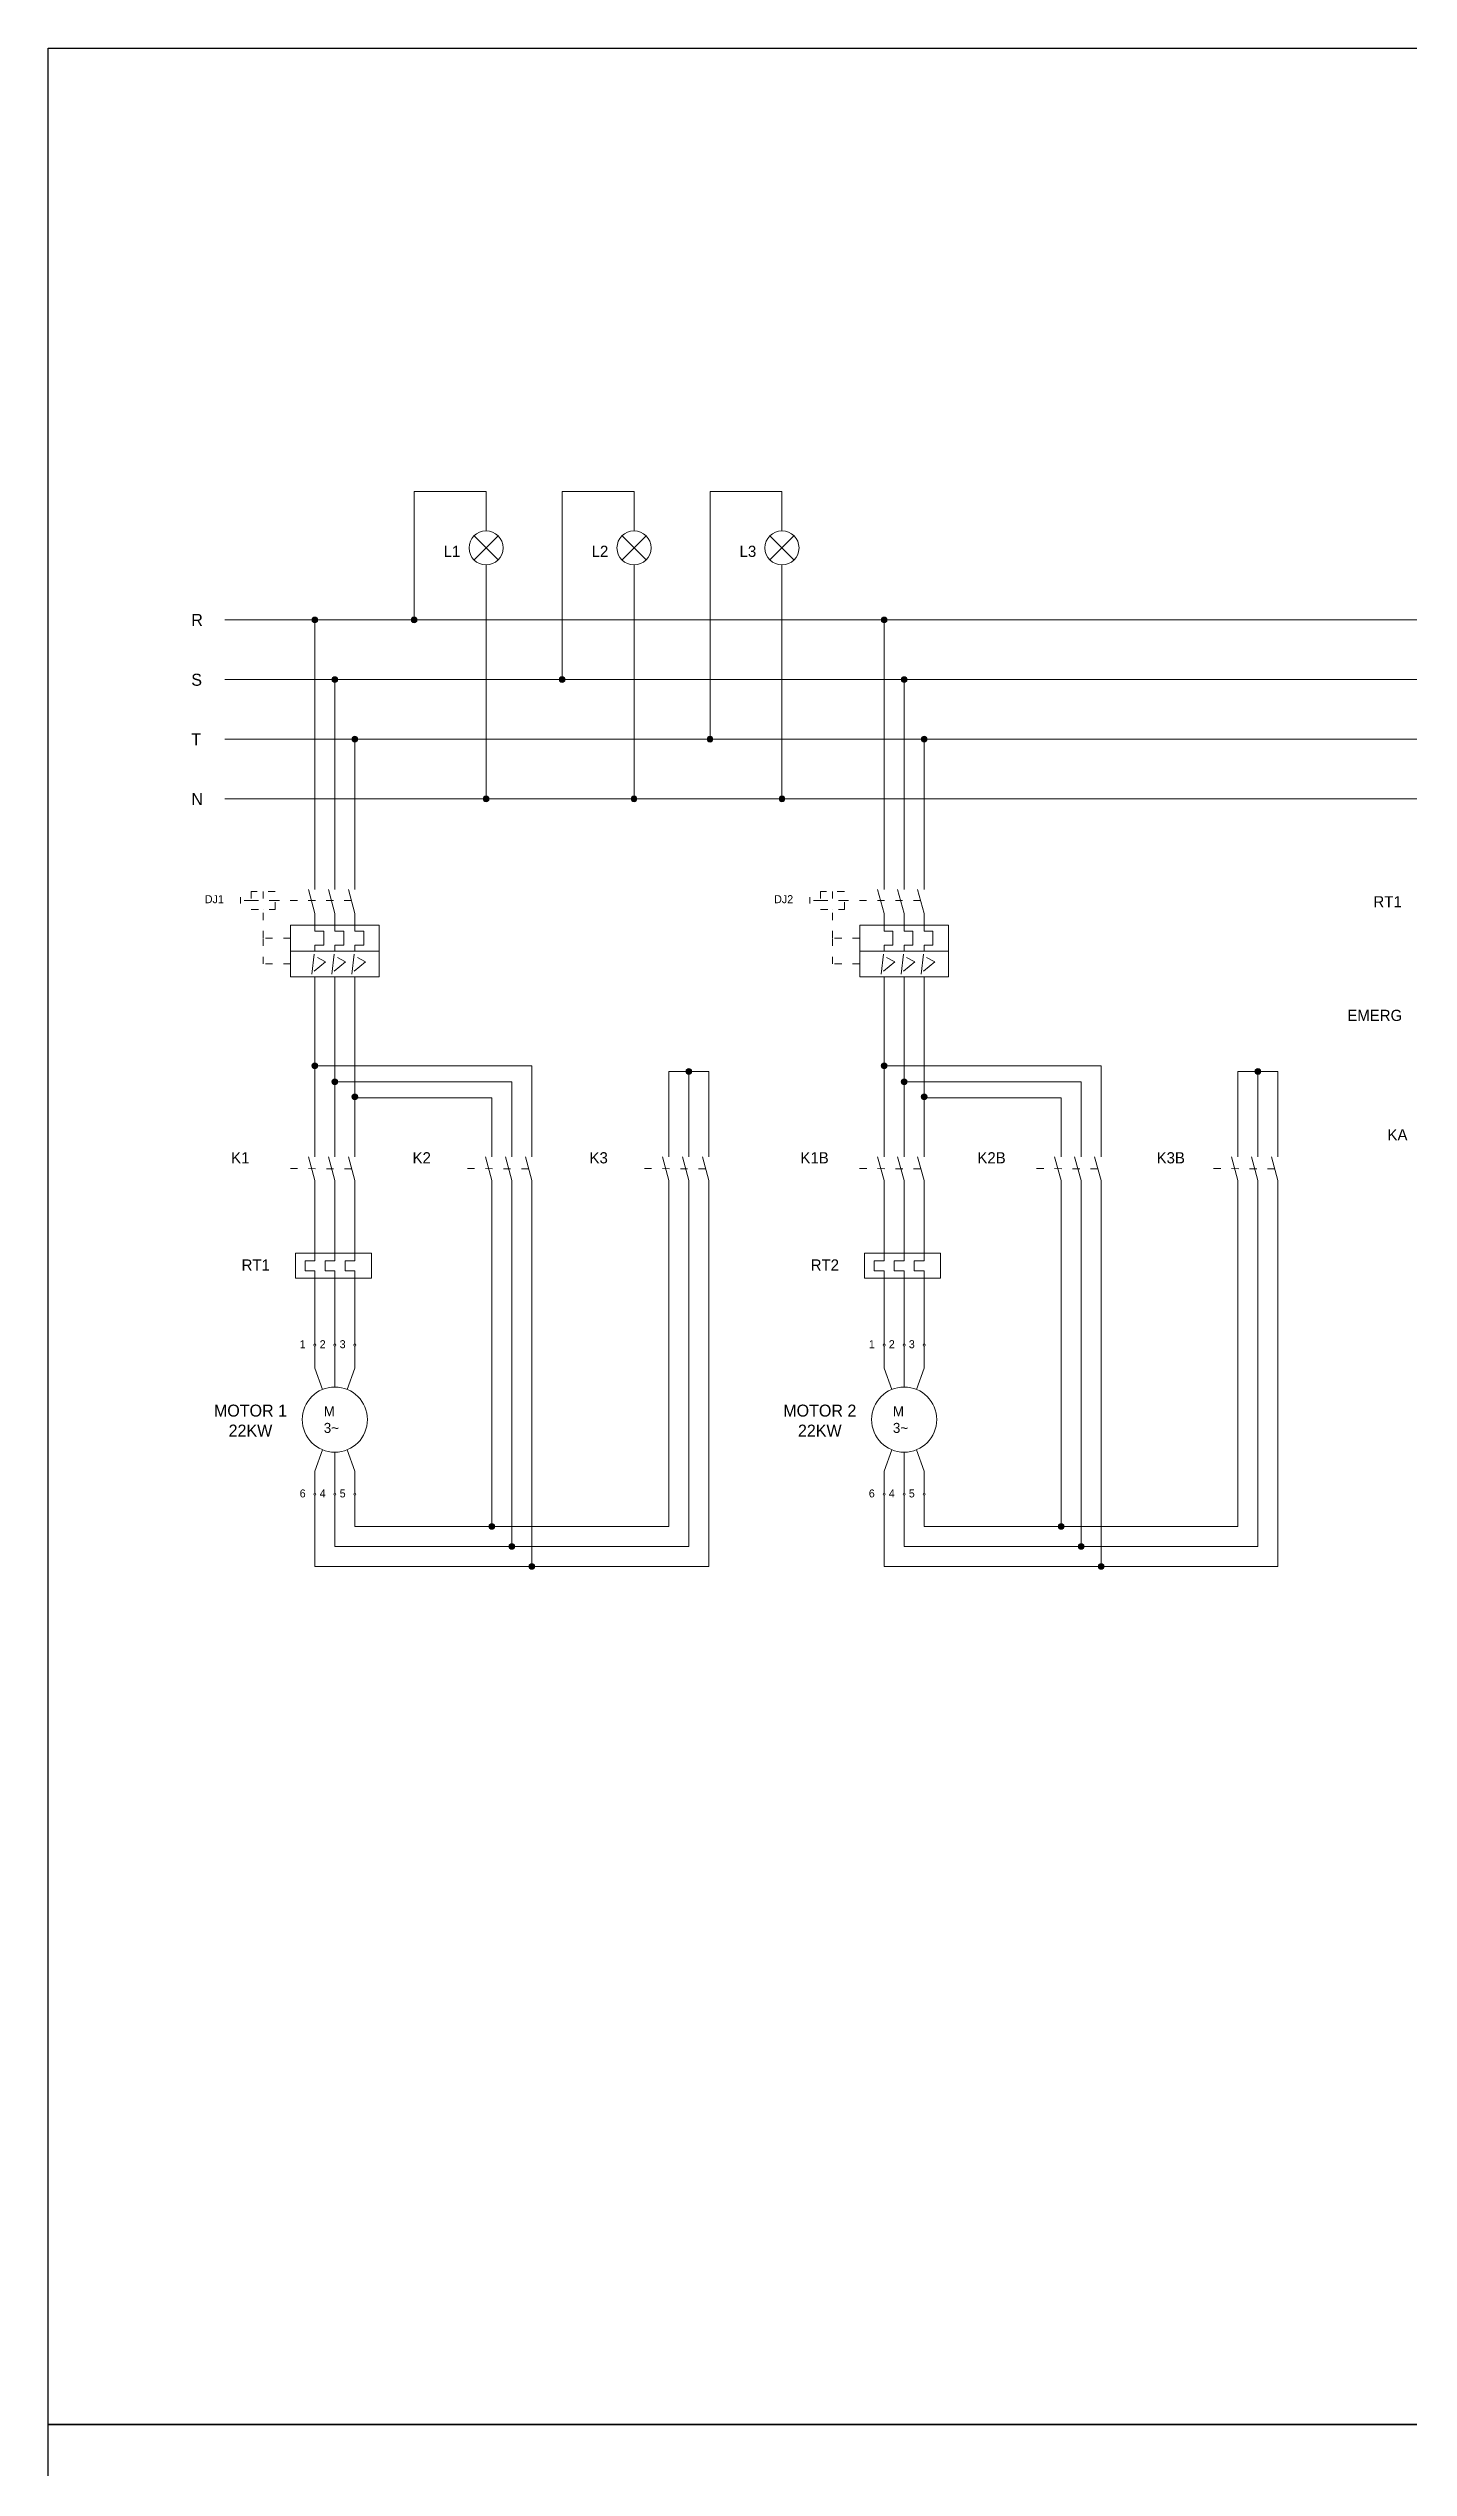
# Model space of a CAD drawing. Header units: millimetres. Extents: x -1551 to 160, y -4332 to 420.
# Drawn here: x -1551 to -871, y -790 to 420 of the extents above; entities that cross this region are included whole.
import ezdxf

# ---------------------------------------------------------------- set-up
doc = ezdxf.new("R2010")
doc.units = ezdxf.units.MM
doc.header["$LTSCALE"] = 0.3
doc.header["$MEASUREMENT"] = 0
doc.linetypes.add('ACAD_ISO03W100', pattern=[30, 12, -18])

msp = doc.modelspace()

# ---------------------------------------------------------------- hatches: boundary and pattern name
at = {"lineweight": 15}
h = msp.add_hatch(color=256, dxfattribs=at)
h.dxf.hatch_style = 1
h.paths.add_polyline_path([(-1416.1, 133.8, 1), (-1419, 133.8, 1)])
h = msp.add_hatch(color=256, dxfattribs=at)
h.dxf.hatch_style = 1
h.paths.add_polyline_path([(-1366.5, 133.8, 1), (-1369.4, 133.8, 1)])
h = msp.add_hatch(color=256, dxfattribs=at)
h.dxf.hatch_style = 1
h.paths.add_polyline_path([(-1131.5, 133.8, 1), (-1134.4, 133.8, 1)])
h = msp.add_hatch(color=256, dxfattribs=at)
h.dxf.hatch_style = 1
h.paths.add_polyline_path([(-1406.1, 104, 1), (-1409, 104, 1)])
h = msp.add_hatch(color=256, dxfattribs=at)
h.dxf.hatch_style = 1
h.paths.add_polyline_path([(-1295.4, 104, 1), (-1292.5, 104, 1)])
h = msp.add_hatch(color=256, dxfattribs=at)
h.dxf.hatch_style = 1
h.paths.add_polyline_path([(-1121.5, 104, 1), (-1124.4, 104, 1)])
h = msp.add_hatch(color=256, dxfattribs=at)
h.dxf.hatch_style = 1
h.paths.add_polyline_path([(-1396.1, 74.2, 1), (-1399, 74.2, 1)])
h = msp.add_hatch(color=256, dxfattribs=at)
h.dxf.hatch_style = 1
h.paths.add_polyline_path([(-1221.4, 74.2, 1), (-1218.5, 74.2, 1)])
h = msp.add_hatch(color=256, dxfattribs=at)
h.dxf.hatch_style = 1
h.paths.add_polyline_path([(-1111.5, 74.2, 1), (-1114.4, 74.2, 1)])
h = msp.add_hatch(color=256, dxfattribs=at)
h.dxf.hatch_style = 1
h.paths.add_polyline_path([(-1330.6, 44.3, 1), (-1333.5, 44.3, 1)])
h = msp.add_hatch(color=256, dxfattribs=at)
h.dxf.hatch_style = 1
h.paths.add_polyline_path([(-1256.6, 44.3, 1), (-1259.4, 44.3, 1)])
h = msp.add_hatch(color=256, dxfattribs=at)
h.dxf.hatch_style = 1
h.paths.add_polyline_path([(-1182.6, 44.3, 1), (-1185.4, 44.3, 1)])
h = msp.add_hatch(color=256, dxfattribs=at)
h.dxf.hatch_style = 1
h.paths.add_polyline_path([(-1416.1, -89.1, 1), (-1419, -89.1, 1)])
h = msp.add_hatch(color=256, dxfattribs=at)
h.dxf.hatch_style = 1
h.paths.add_polyline_path([(-1406.1, -97.1, 1), (-1409, -97.1, 1)])
h = msp.add_hatch(color=256, dxfattribs=at)
h.dxf.hatch_style = 1
h.paths.add_polyline_path([(-1229.1, -91.9, 1), (-1232, -91.9, 1)])
h = msp.add_hatch(color=256, dxfattribs=at)
h.dxf.hatch_style = 1
h.paths.add_polyline_path([(-1131.5, -89.1, 1), (-1134.4, -89.1, 1)])
h = msp.add_hatch(color=256, dxfattribs=at)
h.dxf.hatch_style = 1
h.paths.add_polyline_path([(-1121.5, -97.1, 1), (-1124.4, -97.1, 1)])
h = msp.add_hatch(color=256, dxfattribs=at)
h.dxf.hatch_style = 1
h.paths.add_polyline_path([(-944.5, -91.9, 1), (-947.4, -91.9, 1)])
h = msp.add_hatch(color=256, dxfattribs=at)
h.dxf.hatch_style = 1
h.paths.add_polyline_path([(-1396.1, -104.6, 1), (-1399, -104.6, 1)])
h = msp.add_hatch(color=256, dxfattribs=at)
h.dxf.hatch_style = 1
h.paths.add_polyline_path([(-1111.5, -104.6, 1), (-1114.4, -104.6, 1)])
h = msp.add_hatch(color=256, dxfattribs=at)
h.dxf.hatch_style = 1
h.paths.add_polyline_path([(-1327.6, -319.4, 1), (-1330.5, -319.4, 1)])
h = msp.add_hatch(color=256, dxfattribs=at)
h.dxf.hatch_style = 1
h.paths.add_polyline_path([(-1043, -319.4, 1), (-1045.9, -319.4, 1)])
h = msp.add_hatch(color=256, dxfattribs=at)
h.dxf.hatch_style = 1
h.paths.add_polyline_path([(-1317.6, -329.4, 1), (-1320.5, -329.4, 1)])
h = msp.add_hatch(color=256, dxfattribs=at)
h.dxf.hatch_style = 1
h.paths.add_polyline_path([(-1307.6, -339.4, 1), (-1310.5, -339.4, 1)])
h = msp.add_hatch(color=256, dxfattribs=at)
h.dxf.hatch_style = 1
h.paths.add_polyline_path([(-1033, -329.4, 1), (-1035.9, -329.4, 1)])
h = msp.add_hatch(color=256, dxfattribs=at)
h.dxf.hatch_style = 1
h.paths.add_polyline_path([(-1023, -339.4, 1), (-1025.9, -339.4, 1)])

# ---------------------------------------------------------------- linework, layer by layer
for p, q in [((-1332, 198.1), (-1368, 198.1)), ((-1368, 198.1), (-1368, 133.8)), ((-1332, 178.3), (-1332, 198.1)), ((-1258, 198.1), (-1294, 198.1)), ((-1294, 198.1), (-1294, 104)), ((-1258, 178.3), (-1258, 198.1)), ((-1184, 198.1), (-1220, 198.1)), ((-1220, 198.1), (-1220, 74.2)), ((-1184, 178.3), (-1184, 198.1)), ((-1338, 163.8), (-1326, 175.8)), ((-1338, 175.8), (-1326, 163.8)), ((-1264, 163.8), (-1252, 175.8)), ((-1264, 175.8), (-1252, 163.8)), ((-1190, 163.8), (-1178, 175.8)), ((-1190, 175.8), (-1178, 163.8)), ((-1332, 161.3), (-1332, 44.3)), ((-1258, 161.3), (-1258, 44.3)), ((-1184, 161.3), (-1184, 44.3)), ((-1462.7, 133.8), (1.1, 133.8)), ((-1417.6, 44), (-1417.6, 133.8)), ((-1132.9, 44), (-1132.9, 133.8)), ((-1462.7, 104), (1.1, 104)), ((-1407.6, 44), (-1407.6, 104)), ((-1122.9, 44), (-1122.9, 104)), ((-1462.7, 74.2), (1.1, 74.2)), ((-1397.6, 44), (-1397.6, 74.2)), ((-1112.9, 44), (-1112.9, 74.2)), ((-1462.7, 44.3), (1.1, 44.3)), ((-1417.6, 44), (-1417.6, -1)), ((-1417.6, 44), (-1417.6, 29)), ((-1407.6, 44), (-1407.6, -1)), ((-1397.6, 44), (-1397.6, -1)), ((-1132.9, 44), (-1132.9, -1)), ((-1132.9, 44), (-1132.9, 29)), ((-1122.9, 44), (-1122.9, -1)), ((-1112.9, 44), (-1112.9, -1)), ((-1417.6, -12.9), (-1420.8, -1)), ((-1407.6, -12.9), (-1410.8, -1)), ((-1397.6, -12.9), (-1400.8, -1)), ((-1132.9, -12.9), (-1136.2, -1)), ((-1122.9, -12.9), (-1126.2, -1)), ((-1112.9, -12.9), (-1116.2, -1)), ((-1417.6, -12.9), (-1417.6, -17.3)), ((-1417.6, -21.8), (-1417.6, -17.3)), ((-1417.6, -21.8), (-1413.1, -21.8)), ((-1413.1, -21.8), (-1413.1, -25.3)), ((-1407.6, -17.3), (-1407.6, -12.9)), ((-1407.6, -21.8), (-1407.6, -17.3)), ((-1407.6, -21.8), (-1403.1, -21.8)), ((-1403.1, -21.8), (-1403.1, -25.3)), ((-1397.6, -12.9), (-1397.6, -17.3)), ((-1397.6, -21.8), (-1397.6, -17.3)), ((-1397.6, -21.8), (-1393.1, -21.8)), ((-1393.1, -21.8), (-1393.1, -25.3)), ((-1132.9, -12.9), (-1132.9, -17.3)), ((-1132.9, -21.8), (-1132.9, -17.3)), ((-1132.9, -21.8), (-1128.5, -21.8)), ((-1128.5, -21.8), (-1128.5, -25.3)), ((-1122.9, -17.3), (-1122.9, -12.9)), ((-1122.9, -21.8), (-1122.9, -17.3)), ((-1122.9, -21.8), (-1118.5, -21.8)), ((-1118.5, -21.8), (-1118.5, -25.3)), ((-1112.9, -12.9), (-1112.9, -17.3)), ((-1112.9, -21.8), (-1112.9, -17.3)), ((-1112.9, -21.8), (-1108.5, -21.8)), ((-1108.5, -21.8), (-1108.5, -25.3)), ((-1419.1, -43.3), (-1417.9, -33.3)), ((-1417.6, -28.8), (-1413.1, -28.8)), ((-1417.6, -28.8), (-1417.6, -31.8)), ((-1416.3, -34.9), (-1412.3, -37.2)), ((-1413.1, -28.8), (-1413.1, -25.3)), ((-1409.1, -43.3), (-1407.9, -33.3)), ((-1407.6, -28.8), (-1403.1, -28.8)), ((-1407.6, -28.8), (-1407.6, -31.8)), ((-1406.3, -34.9), (-1402.3, -37.2)), ((-1403.1, -28.8), (-1403.1, -25.3)), ((-1399.1, -43.3), (-1397.9, -33.3)), ((-1397.6, -28.8), (-1393.1, -28.8)), ((-1397.6, -28.8), (-1397.6, -31.8)), ((-1396.3, -34.9), (-1392.3, -37.2)), ((-1393.1, -28.8), (-1393.1, -25.3)), ((-1134.4, -43.3), (-1133.3, -33.3)), ((-1132.9, -28.8), (-1128.5, -28.8)), ((-1132.9, -28.8), (-1132.9, -31.8)), ((-1131.7, -34.9), (-1127.6, -37.2)), ((-1128.5, -28.8), (-1128.5, -25.3)), ((-1124.4, -43.3), (-1123.3, -33.3)), ((-1122.9, -28.8), (-1118.5, -28.8)), ((-1122.9, -28.8), (-1122.9, -31.8)), ((-1121.7, -34.9), (-1117.6, -37.2)), ((-1118.5, -28.8), (-1118.5, -25.3)), ((-1114.4, -43.3), (-1113.3, -33.3)), ((-1112.9, -28.8), (-1108.5, -28.8)), ((-1112.9, -28.8), (-1112.9, -31.8)), ((-1111.7, -34.9), (-1107.6, -37.2)), ((-1108.5, -28.8), (-1108.5, -25.3)), ((-1412.3, -37.2), (-1417.9, -41.8)), ((-1417.6, -58.6), (-1417.6, -44.7)), ((-1402.3, -37.2), (-1407.9, -41.8)), ((-1407.6, -58.6), (-1407.6, -44.7)), ((-1392.3, -37.2), (-1397.9, -41.8)), ((-1397.6, -58.6), (-1397.6, -44.7)), ((-1127.6, -37.2), (-1133.3, -41.8)), ((-1132.9, -58.6), (-1132.9, -44.7)), ((-1117.6, -37.2), (-1123.3, -41.8)), ((-1122.9, -58.6), (-1122.9, -44.7)), ((-1107.6, -37.2), (-1113.3, -41.8)), ((-1112.9, -58.6), (-1112.9, -44.7)), ((-1417.6, -119.6), (-1417.6, -58.6)), ((-1407.6, -119.6), (-1407.6, -58.6)), ((-1397.6, -119.6), (-1397.6, -58.6)), ((-1132.9, -119.6), (-1132.9, -58.6)), ((-1122.9, -119.6), (-1122.9, -58.6)), ((-1112.9, -119.6), (-1112.9, -58.6)), ((-1417.6, -89.1), (-1309.1, -89.1)), ((-1309.1, -89.1), (-1309.1, -119.6)), ((-1240.6, -119.6), (-1240.6, -91.9)), ((-1240.6, -91.9), (-1220.6, -91.9)), ((-1230.6, -119.6), (-1230.6, -91.9)), ((-1220.6, -91.9), (-1220.6, -119.6)), ((-1132.9, -89.1), (-1024.4, -89.1)), ((-1024.4, -89.1), (-1024.4, -119.6)), ((-956, -119.6), (-956, -91.9)), ((-956, -91.9), (-936, -91.9)), ((-946, -119.6), (-946, -91.9)), ((-936, -91.9), (-936, -119.6)), ((-1319.1, -97.1), (-1407.6, -97.1)), ((-1329.1, -105.1), (-1397.6, -105.1)), ((-1329.1, -119.6), (-1329.1, -105.1)), ((-1319.1, -119.6), (-1319.1, -97.1)), ((-1034.4, -97.1), (-1122.9, -97.1)), ((-1044.4, -105.1), (-1112.9, -105.1)), ((-1044.4, -119.6), (-1044.4, -105.1)), ((-1034.4, -119.6), (-1034.4, -97.1)), ((-1417.6, -119.6), (-1417.6, -134.6)), ((-1407.6, -119.6), (-1407.6, -134.6)), ((-1397.6, -119.6), (-1397.6, -134.6)), ((-1329.1, -119.6), (-1329.1, -134.6)), ((-1319.1, -119.6), (-1319.1, -134.6)), ((-1309.1, -119.6), (-1309.1, -134.6)), ((-1240.6, -119.6), (-1240.6, -134.6)), ((-1230.6, -119.6), (-1230.6, -134.6)), ((-1220.6, -119.6), (-1220.6, -134.6)), ((-1132.9, -119.6), (-1132.9, -134.6)), ((-1122.9, -119.6), (-1122.9, -134.6)), ((-1112.9, -119.6), (-1112.9, -134.6)), ((-1044.4, -119.6), (-1044.4, -134.6)), ((-1034.4, -119.6), (-1034.4, -134.6)), ((-1024.4, -119.6), (-1024.4, -134.6)), ((-956, -119.6), (-956, -134.6)), ((-946, -119.6), (-946, -134.6)), ((-936, -119.6), (-936, -134.6)), ((-1417.6, -146.5), (-1420.8, -134.6)), ((-1407.6, -146.5), (-1410.8, -134.6)), ((-1397.6, -146.5), (-1400.8, -134.6)), ((-1329.1, -146.5), (-1332.3, -134.6)), ((-1319.1, -146.5), (-1322.3, -134.6)), ((-1309.1, -146.5), (-1312.3, -134.6)), ((-1240.6, -146.5), (-1243.8, -134.6)), ((-1230.6, -146.5), (-1233.8, -134.6)), ((-1220.6, -146.5), (-1223.8, -134.6)), ((-1132.9, -146.5), (-1136.2, -134.6)), ((-1122.9, -146.5), (-1126.2, -134.6)), ((-1112.9, -146.5), (-1116.2, -134.6)), ((-1044.4, -146.5), (-1047.7, -134.6)), ((-1034.4, -146.5), (-1037.7, -134.6)), ((-1024.4, -146.5), (-1027.7, -134.6)), ((-956, -146.5), (-959.2, -134.6)), ((-946, -146.5), (-949.2, -134.6)), ((-936, -146.5), (-939.2, -134.6)), ((-1417.6, -146.5), (-1417.6, -171.6)), ((-1407.6, -146.5), (-1407.6, -171.6)), ((-1397.6, -146.5), (-1397.6, -171.6)), ((-1329.1, -146.5), (-1329.1, -171.6)), ((-1319.1, -146.5), (-1319.1, -171.6)), ((-1309.1, -146.5), (-1309.1, -171.6)), ((-1240.6, -171.6), (-1240.6, -146.5)), ((-1230.6, -146.5), (-1230.6, -146.5)), ((-1230.6, -171.6), (-1230.6, -146.5)), ((-1220.6, -146.5), (-1220.6, -171.6)), ((-1132.9, -146.5), (-1132.9, -171.6)), ((-1122.9, -146.5), (-1122.9, -171.6)), ((-1112.9, -146.5), (-1112.9, -171.6)), ((-1044.4, -146.5), (-1044.4, -171.6)), ((-1034.4, -146.5), (-1034.4, -171.6)), ((-1024.4, -146.5), (-1024.4, -171.6)), ((-956, -171.6), (-956, -146.5)), ((-946, -171.6), (-946, -146.5)), ((-946, -146.5), (-946, -146.5)), ((-936, -146.5), (-936, -171.6)), ((-1417.6, -171.6), (-1417.6, -186.6)), ((-1407.6, -171.6), (-1407.6, -186.6)), ((-1397.6, -171.6), (-1397.6, -186.6)), ((-1329.1, -171.6), (-1329.1, -319.4)), ((-1319.1, -171.6), (-1319.1, -329.4)), ((-1309.1, -339.4), (-1309.1, -171.6)), ((-1240.6, -319.4), (-1240.6, -171.6)), ((-1230.6, -329.4), (-1230.6, -171.6)), ((-1220.6, -171.6), (-1220.6, -339.4)), ((-1132.9, -171.6), (-1132.9, -186.6)), ((-1122.9, -171.6), (-1122.9, -186.6)), ((-1112.9, -171.6), (-1112.9, -186.6)), ((-1044.4, -171.6), (-1044.4, -319.4)), ((-1034.4, -171.6), (-1034.4, -329.4)), ((-1024.4, -339.4), (-1024.4, -171.6)), ((-956, -319.4), (-956, -171.6)), ((-946, -329.4), (-946, -171.6)), ((-936, -171.6), (-936, -339.4)), ((-1422.5, -186.6), (-1422.5, -191.6)), ((-1422.5, -191.6), (-1417.6, -191.6)), ((-1417.6, -191.6), (-1417.6, -206.6)), ((-1412.5, -186.6), (-1412.5, -191.6)), ((-1407.6, -191.6), (-1412.5, -191.6)), ((-1407.6, -191.6), (-1407.6, -206.6)), ((-1402.5, -186.6), (-1402.5, -191.6)), ((-1397.6, -191.6), (-1402.5, -191.6)), ((-1397.6, -191.6), (-1397.6, -206.6)), ((-1137.9, -186.6), (-1137.9, -191.6)), ((-1137.9, -191.6), (-1132.9, -191.6)), ((-1132.9, -191.6), (-1132.9, -206.6)), ((-1127.9, -186.6), (-1127.9, -191.6)), ((-1122.9, -191.6), (-1127.9, -191.6)), ((-1122.9, -191.6), (-1122.9, -206.6)), ((-1117.9, -186.6), (-1117.9, -191.6)), ((-1112.9, -191.6), (-1117.9, -191.6)), ((-1112.9, -191.6), (-1112.9, -206.6)), ((-1417.6, -228.2), (-1417.6, -206.6)), ((-1407.6, -228.2), (-1407.6, -206.6)), ((-1397.6, -228.2), (-1397.6, -206.6)), ((-1132.9, -228.2), (-1132.9, -206.6)), ((-1122.9, -228.2), (-1122.9, -206.6)), ((-1112.9, -228.2), (-1112.9, -206.6)), ((-1417.6, -229.2), (-1417.6, -240.3)), ((-1407.6, -229.2), (-1407.6, -249.7)), ((-1397.6, -229.2), (-1397.6, -240.3)), ((-1132.9, -229.2), (-1132.9, -240.3)), ((-1122.9, -229.2), (-1122.9, -249.7)), ((-1112.9, -229.2), (-1112.9, -240.3)), ((-1417.6, -240.3), (-1413.8, -250.9)), ((-1397.6, -240.3), (-1401.4, -250.9)), ((-1132.9, -240.3), (-1129.1, -250.9)), ((-1112.9, -240.3), (-1116.7, -250.9)), ((-1417.6, -291.7), (-1413.8, -281.1)), ((-1407.6, -302.8), (-1407.6, -282.3)), ((-1397.6, -291.7), (-1401.4, -281.1)), ((-1132.9, -291.7), (-1129.1, -281.1)), ((-1122.9, -302.8), (-1122.9, -282.3)), ((-1112.9, -291.7), (-1116.7, -281.1)), ((-1417.6, -302.8), (-1417.6, -291.7)), ((-1397.6, -302.8), (-1397.6, -291.7)), ((-1132.9, -302.8), (-1132.9, -291.7)), ((-1112.9, -302.8), (-1112.9, -291.7)), ((-1417.6, -303.8), (-1417.6, -339.4)), ((-1407.6, -329.4), (-1407.6, -303.8)), ((-1397.6, -319.4), (-1397.6, -303.8)), ((-1132.9, -303.8), (-1132.9, -339.4)), ((-1122.9, -329.4), (-1122.9, -303.8)), ((-1112.9, -319.4), (-1112.9, -303.8)), ((-1329.1, -319.4), (-1397.6, -319.4)), ((-1329.1, -319.4), (-1240.6, -319.4)), ((-1044.4, -319.4), (-1112.9, -319.4)), ((-1044.4, -319.4), (-956, -319.4)), ((-1319.1, -329.4), (-1407.6, -329.4)), ((-1319.1, -329.4), (-1230.6, -329.4)), ((-1034.4, -329.4), (-1122.9, -329.4)), ((-1034.4, -329.4), (-946, -329.4)), ((-1417.6, -339.4), (-1309.1, -339.4)), ((-1220.6, -339.4), (-1309.1, -339.4)), ((-1132.9, -339.4), (-1024.4, -339.4)), ((-936, -339.4), (-1024.4, -339.4))]:
    msp.add_line(p, q, dxfattribs=at)
at = {"linetype": 'ACAD_ISO03W100', "lineweight": 15}
for p, q in [((-1454.8, -4.8), (-1454.8, -8)), ((-1449.4, -6.4), (-1454.8, -6.4)), ((-1449.4, -6.4), (-1437.4, -6.4)), ((-1443.4, -1.9), (-1443.4, -10.9)), ((-1443.4, -25.3), (-1443.4, -10.9)), ((-1399.3, -6.5), (-1437.4, -6.4)), ((-1170.1, -4.8), (-1170.1, -8)), ((-1164.7, -6.4), (-1170.1, -6.4)), ((-1164.7, -6.4), (-1152.8, -6.4)), ((-1158.8, -1.9), (-1158.8, -10.9)), ((-1158.8, -25.3), (-1158.8, -10.9)), ((-1114.7, -6.5), (-1152.8, -6.4)), ((-1429.7, -25.3), (-1443.4, -25.3)), ((-1443.4, -38.2), (-1443.4, -25.3)), ((-1145.1, -25.3), (-1158.8, -25.3)), ((-1158.8, -38.2), (-1158.8, -25.3)), ((-1429.7, -38.2), (-1443.4, -38.2)), ((-1145.1, -38.2), (-1158.8, -38.2)), ((-1399.2, -140.6), (-1431.3, -140.5)), ((-1310.7, -140.6), (-1342.8, -140.5)), ((-1222.2, -140.6), (-1254.3, -140.5)), ((-1114.6, -140.6), (-1146.7, -140.5)), ((-1026.1, -140.6), (-1058.2, -140.5)), ((-937.6, -140.6), (-969.7, -140.5))]:
    msp.add_line(p, q, dxfattribs=at)
for points in [[(-1550.9, 419.6), (129.1, 419.6), (129.1, -768.4), (-1550.9, -768.4)], [(-1550.9, -768.4), (129.1, -768.4), (129.1, -1956.4), (-1550.9, -1956.4)]]:
    msp.add_lwpolyline(points, close=True)
for points in [[(-1437.4, -1.9), (-1449.4, -1.9), (-1449.4, -10.9), (-1437.4, -10.9)], [(-1152.8, -1.9), (-1164.7, -1.9), (-1164.7, -10.9), (-1152.8, -10.9)]]:
    msp.add_lwpolyline(points, close=True, dxfattribs=at)
at = {"lineweight": 15}
for points in [[(-1429.7, -18.8), (-1385.4, -18.8), (-1385.4, -31.8), (-1429.7, -31.8)], [(-1145.1, -18.8), (-1100.8, -18.8), (-1100.8, -31.8), (-1145.1, -31.8)], [(-1429.7, -31.8), (-1385.4, -31.8), (-1385.4, -44.7), (-1429.7, -44.7)], [(-1145.1, -31.8), (-1100.8, -31.8), (-1100.8, -44.7), (-1145.1, -44.7)], [(-1427.3, -182.8), (-1389.3, -182.8), (-1389.3, -195.3), (-1427.3, -195.3)], [(-1142.7, -182.8), (-1104.7, -182.8), (-1104.7, -195.3), (-1142.7, -195.3)]]:
    msp.add_lwpolyline(points, close=True, dxfattribs=at)
for points in [[(-1417.6, -186.6), (-1422.5, -186.6)], [(-1407.6, -186.6), (-1412.5, -186.6)], [(-1397.6, -186.6), (-1402.5, -186.6)], [(-1132.9, -186.6), (-1137.9, -186.6)], [(-1122.9, -186.6), (-1127.9, -186.6)], [(-1112.9, -186.6), (-1117.9, -186.6)]]:
    msp.add_lwpolyline(points, dxfattribs=at)
for centre, radius in [((-1332, 169.8), 8.51), ((-1258, 169.8), 8.51), ((-1184, 169.8), 8.51), ((-1417.6, 133.8), 1.44), ((-1368, 133.8), 1.44), ((-1132.9, 133.8), 1.44), ((-1407.6, 104), 1.44), ((-1294, 104), 1.44), ((-1122.9, 104), 1.44), ((-1397.6, 74.2), 1.44), ((-1220, 74.2), 1.44), ((-1112.9, 74.2), 1.44), ((-1332, 44.3), 1.44), ((-1258, 44.3), 1.44), ((-1184, 44.3), 1.44), ((-1417.6, -89.1), 1.44), ((-1407.6, -97.1), 1.44), ((-1230.6, -91.9), 1.44), ((-1132.9, -89.1), 1.44), ((-1122.9, -97.1), 1.44), ((-946, -91.9), 1.44), ((-1397.6, -104.6), 1.44), ((-1112.9, -104.6), 1.44), ((-1417.6, -228.7), 0.5), ((-1407.6, -228.7), 0.5), ((-1397.6, -228.7), 0.5), ((-1132.9, -228.7), 0.5), ((-1122.9, -228.7), 0.5), ((-1112.9, -228.7), 0.5), ((-1407.6, -266), 16.3), ((-1122.9, -266), 16.3), ((-1417.6, -303.3), 0.5), ((-1407.6, -303.3), 0.5), ((-1397.6, -303.3), 0.5), ((-1132.9, -303.3), 0.5), ((-1122.9, -303.3), 0.5), ((-1112.9, -303.3), 0.5), ((-1329.1, -319.4), 1.44), ((-1044.4, -319.4), 1.44), ((-1319.1, -329.4), 1.44), ((-1309.1, -339.4), 1.44), ((-1034.4, -329.4), 1.44), ((-1024.4, -339.4), 1.44)]:
    msp.add_circle(centre, radius, dxfattribs=at)

# ---------------------------------------------------------------- texts
at = {"linetype": 'ACAD_ISO03W100', "lineweight": 15}
for s, insert, char_height, width, attachment_point in [('L1', (-1353.2, 170.9), 5.6, 32.014, 1), ('L2', (-1279.2, 170.9), 5.6, 32.014, 1), ('L3', (-1205.2, 170.9), 5.6, 32.014, 1), ('R', (-1479.4, 136.8), 6, 33.5, 1), ('S', (-1479.4, 106.9), 6, 33.5, 1), ('T', (-1479.4, 77.1), 6, 33.5, 1), ('N', (-1479.4, 47.3), 6, 33.5, 1), (' DJ1', (-1474.1, -3.8), 4, 16.576, 1), (' DJ2', (-1189.4, -3.8), 4, 16.576, 1), (' RT1', (-890.3, -4.3), 5.6, 26.636, 1), ('{\\H2.24x;EMERG} ', (-901.3, -61.1), 2.5, 16.968, 1), (' {\\H1.6x;KA}', (-882.5, -120.8), 3.5, 32.014, 1), ('  {\\H2.24x;K1}', (-1461.4, -132.3), 2.5, 27.008, 1), ('  K2', (-1372.9, -132.3), 5.6, 33.043, 1), ('  K3', (-1284.4, -132.3), 5.6, 38.872, 1), ('  {\\H2.24x;K1B}', (-1176.7, -132.3), 2.5, 56.162, 1), ('  {\\H2.24x;K2B}', (-1088.2, -132.3), 2.5, 40.229, 1), (' {\\H2.24x; K3B}', (-999.7, -132.3), 2.5, 39.854, 1), ('  RT1', (-1458.4, -185.9), 5.6, 35.362, 1), ('  RT2', (-1173.8, -185.9), 5.6, 35.362, 1), ('  {\\H1.6x;1}', (-1427.1, -226.3), 2.5, 19.478, 1), ('  {\\H1.6x;2}', (-1417.1, -226.3), 2.5, 19.478, 1), ('  {\\H1.6x;3}', (-1407.1, -226.3), 2.5, 19.478, 1), ('  {\\H1.6x;1}', (-1142.5, -226.3), 2.5, 19.478, 1), ('  {\\H1.6x;2}', (-1132.5, -226.3), 2.5, 19.478, 1), ('  {\\H1.6x;3}', (-1122.5, -226.3), 2.5, 19.478, 1), ('MOTOR 1\\P22KW', (-1449.8, -258.5), 6, 87.342, 2), (' M\\P 3~', (-1415, -259.3), 5, 18.086, 1), ('MOTOR 2\\P22KW', (-1165.1, -258.5), 6, 87.342, 2), (' M\\P 3~', (-1130.4, -259.3), 5, 18.086, 1), ('  {\\H1.6x;6}', (-1427.1, -300.9), 2.5, 19.478, 1), ('  {\\H1.6x;4}', (-1417.1, -300.9), 2.5, 19.478, 1), ('  {\\H1.6x;5}', (-1407.1, -300.9), 2.5, 19.478, 1), ('  {\\H1.6x;6}', (-1142.5, -300.9), 2.5, 19.478, 1), ('  {\\H1.6x;4}', (-1132.5, -300.9), 2.5, 19.478, 1), ('  {\\H1.6x;5}', (-1122.5, -300.9), 2.5, 19.478, 1)]:
    msp.add_mtext(s, dxfattribs=dict(at, insert=insert, char_height=char_height, width=width, attachment_point=attachment_point))

doc.saveas('drawing.dxf')
